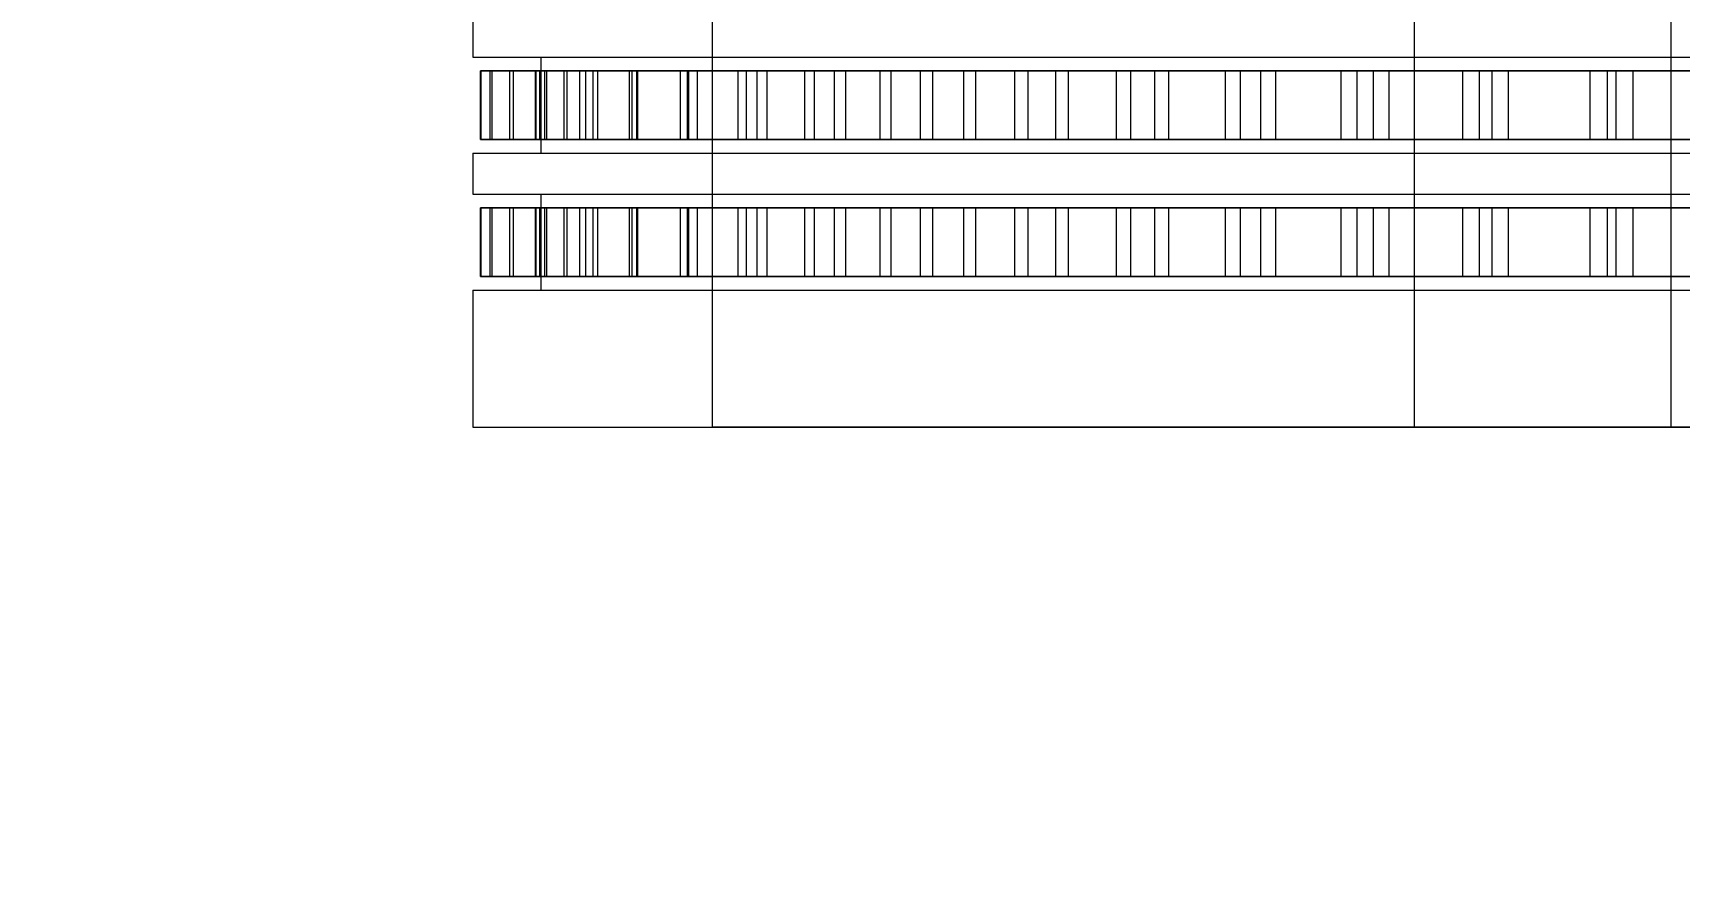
# Model space of a CAD drawing. Header units: millimetres. Extents: x -191664 to 191490, y -197311 to 10263.
# Drawn here: x 400.8 to 641.2, y -111954.2 to -111832.5 of the extents above; entities that cross this region are included whole.
import ezdxf

# ---------------------------------------------------------------- set-up
doc = ezdxf.new("R2010")
doc.units = ezdxf.units.MM
for name, color, linetype, lineweight in [('COTAS_O', 1, 'Continuous', 0), ('DET_briquetadora_superior', 7, 'Continuous', 0), ('R15_COTAS_TRANSPORTE_P', 1, 'Continuous', 0)]:
    doc.layers.add(name, color=color, linetype=linetype, lineweight=lineweight)
doc.dimstyles.new('PLANTA_20', dxfattribs={"dimtxt": 50, "dimasz": 30, "dimexe": 30, "dimexo": 16, "dimgap": 20, "dimtad": 1, "dimtih": 1, "dimtoh": 1, "dimdec": 1, "dimzin": 0, "dimdsep": 46, "dimcen": 0.09, "dimadec": 0, "dimazin": 0, "dimtfac": 1, "dimtdec": 4, "dimtofl": 0, "dimtmove": 0, "dimatfit": 3, "dimfxl": 1, "dimtolj": 1, "dimtzin": 0, "dimarcsym": 0})

# ---------------------------------------------------------------- blocks, each defined once
blk = doc.blocks.new('*D80')
at = {"layer": 'COTAS_O', "color": 0, "lineweight": -2, "transparency": 16777216}
for p, q in [((75, -111726), (75, -112240)), ((2275, -111726), (2275, -112240)), ((105, -112210), (2245, -112210))]:
    blk.add_line(p, q, dxfattribs=at)
at = {"layer": 'COTAS_O', "color": 0, "transparency": 16777216}
for points in [[(105, -112205), (105, -112215), (75, -112210)], [(2245, -112205), (2245, -112215), (2275, -112210)]]:
    blk.add_solid(points, dxfattribs=at)
at = {"layer": 'Defpoints', "color": 0, "transparency": 16777216}
for p in [(75, -111710), (2275, -111710), (2275, -112210)]:
    blk.add_point(p, dxfattribs=at)
blk = doc.blocks.new('*D131')
at = {"layer": 'Defpoints', "color": 0, "transparency": 16777216}
for p in [(1100, -183968.15), (1139.8, -184162.66), (1104.62, -184212), (1304.62, -184212), (1304.62, -184212)]:
    blk.add_point(p, dxfattribs=at)
at = {"layer": 'R15_COTAS_TRANSPORTE_P', "color": 0, "lineweight": -2, "transparency": 16777216}
blk.add_arc((1304.62, -184212), 172.05, 140.0034, 169.9966, dxfattribs=at)
at = {"layer": 'R15_COTAS_TRANSPORTE_P', "color": 0, "transparency": 16777216}
for points in [[(1169.28, -184097.88), (1176.35, -184104.95), (1194.03, -184080.2)], [(1140.17, -184182.55), (1130.2, -184181.68), (1132.57, -184212)]]:
    blk.add_solid(points, dxfattribs=at)
blk = doc.blocks.new('*D132')
at = {"layer": 'Defpoints', "color": 0, "transparency": 16777216}
for p in [(-500, -194490), (-500, -194490), (500, -194490), (203.29, -194656.68), (439.69, -194832.02)]:
    blk.add_point(p, dxfattribs=at)
at = {"layer": 'R15_COTAS_TRANSPORTE_P', "color": 0, "lineweight": -2, "transparency": 16777216}
blk.add_arc((-500, -194490), 722.77, 342.37834, 357.62166, dxfattribs=at)
at = {"layer": 'R15_COTAS_TRANSPORTE_P', "color": 0, "transparency": 16777216}
for points in [[(217.15, -194519.89), (227.15, -194520.1), (222.77, -194490)], [(193.59, -194710.42), (184.12, -194707.19), (179.18, -194737.2)]]:
    blk.add_solid(points, dxfattribs=at)
blk = doc.blocks.new('*D133')
at = {"layer": 'Defpoints', "color": 0, "transparency": 16777216}
for p in [(439.69, -194147.98), (217.89, -194406.09), (-500, -194490), (-500, -194490), (500, -194490)]:
    blk.add_point(p, dxfattribs=at)
at = {"layer": 'R15_COTAS_TRANSPORTE_P', "color": 0, "lineweight": -2, "transparency": 16777216}
blk.add_arc((-500, -194490), 722.77, 2.37834, 17.62166, dxfattribs=at)
at = {"layer": 'R15_COTAS_TRANSPORTE_P', "color": 0, "transparency": 16777216}
for points in [[(184.12, -194272.81), (193.59, -194269.58), (179.18, -194242.8)], [(227.15, -194459.9), (217.15, -194460.11), (222.77, -194490)]]:
    blk.add_solid(points, dxfattribs=at)

msp = doc.modelspace()

# ---------------------------------------------------------------- linework, layer by layer
at = {"layer": 'DET_briquetadora_superior', "color": 9, "true_color": 0xb9c3c2}
for p, q in [((500, -111890), (500, -111740)), ((602.5, -111890), (602.5, -111740)), ((640, -111890), (640, -111740)), ((465, -111830), (465, -111836)), ((465, -111836), (465.64, -111836)), ((465.64, -111836), (467.55, -111836)), ((467.55, -111836), (470.72, -111836)), ((470.72, -111836), (475.14, -111836)), ((475, -111836), (475.64, -111836)), ((475, -111850), (475, -111836)), ((475.14, -111836), (480.79, -111836)), ((475.64, -111836), (477.57, -111836)), ((477.57, -111836), (480.76, -111836)), ((480.76, -111836), (485.22, -111836)), ((480.79, -111836), (487.66, -111836)), ((485.22, -111836), (490.92, -111836)), ((487.66, -111836), (495.7, -111836)), ((490.92, -111836), (497.84, -111836)), ((495.7, -111836), (504.89, -111836)), ((497.84, -111836), (505.94, -111836)), ((504.89, -111836), (515.19, -111836)), ((505.94, -111836), (515.19, -111836)), ((515.19, -111836), (525.56, -111836)), ((515.19, -111836), (526.56, -111836)), ((525.56, -111836), (536.99, -111836)), ((526.56, -111836), (538.95, -111836)), ((536.99, -111836), (549.45, -111836)), ((538.95, -111836), (552.31, -111836)), ((549.45, -111836), (562.87, -111836)), ((552.31, -111836), (566.59, -111836)), ((562.87, -111836), (577.2, -111836)), ((566.59, -111836), (581.72, -111836)), ((577.2, -111836), (592.37, -111836)), ((581.72, -111836), (597.64, -111836)), ((592.37, -111836), (608.33, -111836)), ((597.64, -111836), (614.3, -111836)), ((608.33, -111836), (625, -111836)), ((614.3, -111836), (631.61, -111836)), ((625, -111836), (642.31, -111836)), ((631.61, -111836), (649.52, -111836)), ((465, -111850), (465.64, -111850)), ((465, -111850), (465, -111856)), ((465.64, -111850), (467.55, -111850)), ((467.55, -111850), (470.72, -111850)), ((470.72, -111850), (475.14, -111850)), ((475, -111850), (475.64, -111850)), ((475.14, -111850), (480.79, -111850)), ((475.64, -111850), (477.57, -111850)), ((477.57, -111850), (480.76, -111850)), ((480.76, -111850), (485.22, -111850)), ((480.79, -111850), (487.66, -111850)), ((485.22, -111850), (490.92, -111850)), ((487.66, -111850), (495.7, -111850)), ((490.92, -111850), (497.84, -111850)), ((495.7, -111850), (504.89, -111850)), ((497.84, -111850), (505.94, -111850)), ((504.89, -111850), (515.19, -111850)), ((505.94, -111850), (515.19, -111850)), ((515.19, -111850), (525.56, -111850)), ((515.19, -111850), (526.56, -111850)), ((525.56, -111850), (536.99, -111850)), ((526.56, -111850), (538.95, -111850)), ((536.99, -111850), (549.45, -111850)), ((538.95, -111850), (552.31, -111850)), ((549.45, -111850), (562.87, -111850)), ((552.31, -111850), (566.59, -111850)), ((562.87, -111850), (577.2, -111850)), ((566.59, -111850), (581.72, -111850)), ((577.2, -111850), (592.37, -111850)), ((581.72, -111850), (597.64, -111850)), ((592.37, -111850), (608.33, -111850)), ((597.64, -111850), (614.3, -111850)), ((608.33, -111850), (625, -111850)), ((614.3, -111850), (631.61, -111850)), ((625, -111850), (642.31, -111850)), ((631.61, -111850), (649.52, -111850)), ((465, -111856), (465.64, -111856)), ((465.64, -111856), (467.55, -111856)), ((467.55, -111856), (470.72, -111856)), ((470.72, -111856), (475.14, -111856)), ((475, -111856), (475.64, -111856)), ((475, -111870), (475, -111856)), ((475.14, -111856), (480.79, -111856)), ((475.64, -111856), (477.57, -111856)), ((477.57, -111856), (480.76, -111856)), ((480.76, -111856), (485.22, -111856)), ((480.79, -111856), (487.66, -111856)), ((485.22, -111856), (490.92, -111856)), ((487.66, -111856), (495.7, -111856)), ((490.92, -111856), (497.84, -111856)), ((495.7, -111856), (504.89, -111856)), ((497.84, -111856), (505.94, -111856)), ((504.89, -111856), (515.19, -111856)), ((505.94, -111856), (515.19, -111856)), ((515.19, -111856), (525.56, -111856)), ((515.19, -111856), (526.56, -111856)), ((525.56, -111856), (536.99, -111856)), ((526.56, -111856), (538.95, -111856)), ((536.99, -111856), (549.45, -111856)), ((538.95, -111856), (552.31, -111856)), ((549.45, -111856), (562.87, -111856)), ((552.31, -111856), (566.59, -111856)), ((562.87, -111856), (577.2, -111856)), ((566.59, -111856), (581.72, -111856)), ((577.2, -111856), (592.37, -111856)), ((581.72, -111856), (597.64, -111856)), ((592.37, -111856), (608.33, -111856)), ((597.64, -111856), (614.3, -111856)), ((608.33, -111856), (625, -111856)), ((614.3, -111856), (631.61, -111856)), ((625, -111856), (642.31, -111856)), ((631.61, -111856), (649.52, -111856)), ((465, -111870), (465.64, -111870)), ((465, -111870), (465, -111890)), ((465.64, -111870), (467.55, -111870)), ((467.55, -111870), (470.72, -111870)), ((470.72, -111870), (475.14, -111870)), ((475, -111870), (475.64, -111870)), ((475.14, -111870), (480.79, -111870)), ((475.64, -111870), (477.57, -111870)), ((477.57, -111870), (480.76, -111870)), ((480.76, -111870), (485.22, -111870)), ((480.79, -111870), (487.66, -111870)), ((485.22, -111870), (490.92, -111870)), ((487.66, -111870), (495.7, -111870)), ((490.92, -111870), (497.84, -111870)), ((495.7, -111870), (504.89, -111870)), ((497.84, -111870), (505.94, -111870)), ((504.89, -111870), (515.19, -111870)), ((505.94, -111870), (515.19, -111870)), ((515.19, -111870), (525.56, -111870)), ((515.19, -111870), (526.56, -111870)), ((525.56, -111870), (536.99, -111870)), ((526.56, -111870), (538.95, -111870)), ((536.99, -111870), (549.45, -111870)), ((538.95, -111870), (552.31, -111870)), ((549.45, -111870), (562.87, -111870)), ((552.31, -111870), (566.59, -111870)), ((562.87, -111870), (577.2, -111870)), ((566.59, -111870), (581.72, -111870)), ((577.2, -111870), (592.37, -111870)), ((581.72, -111870), (597.64, -111870)), ((592.37, -111870), (608.33, -111870)), ((597.64, -111870), (614.3, -111870)), ((608.33, -111870), (625, -111870)), ((614.3, -111870), (631.61, -111870)), ((625, -111870), (642.31, -111870)), ((631.61, -111870), (649.52, -111870)), ((465, -111890), (465.64, -111890)), ((465.64, -111890), (467.55, -111890)), ((467.55, -111890), (470.72, -111890)), ((470.72, -111890), (475.14, -111890)), ((475.14, -111890), (480.79, -111890)), ((480.79, -111890), (487.66, -111890)), ((487.66, -111890), (495.7, -111890)), ((495.7, -111890), (504.89, -111890)), ((502.84, -111890), (500, -111890)), ((511.11, -111890), (502.84, -111890)), ((504.89, -111890), (515.19, -111890)), ((524.16, -111890), (511.11, -111890)), ((515.19, -111890), (526.56, -111890)), ((540.92, -111890), (524.16, -111890)), ((526.56, -111890), (538.95, -111890)), ((538.95, -111890), (552.31, -111890)), ((560.04, -111890), (540.92, -111890)), ((552.31, -111890), (566.59, -111890)), ((579.96, -111890), (560.04, -111890)), ((566.59, -111890), (581.72, -111890)), ((599.08, -111890), (579.96, -111890)), ((581.72, -111890), (597.64, -111890)), ((597.64, -111890), (614.3, -111890)), ((615.84, -111890), (599.08, -111890)), ((605.34, -111890), (602.5, -111890)), ((613.61, -111890), (605.34, -111890)), ((626.66, -111890), (613.61, -111890)), ((614.3, -111890), (631.61, -111890)), ((628.89, -111890), (615.84, -111890)), ((643.42, -111890), (626.66, -111890)), ((637.16, -111890), (628.89, -111890)), ((631.61, -111890), (649.52, -111890)), ((640, -111890), (637.16, -111890))]:
    msp.add_line(p, q, dxfattribs=at)
at = {"layer": 'DET_briquetadora_superior', "color": 117, "true_color": 0x376c5b}
for p, q in [((466.14, -111838), (466.24, -111838)), ((467.54, -111838), (466.14, -111838)), ((466.14, -111848), (466.14, -111838)), ((466.24, -111838), (467.84, -111838)), ((466.24, -111848), (466.24, -111838)), ((470.43, -111838), (467.54, -111838)), ((467.54, -111848), (467.54, -111838)), ((467.84, -111838), (470.93, -111838)), ((467.84, -111848), (467.84, -111838)), ((474.8, -111838), (470.43, -111838)), ((470.43, -111848), (470.43, -111838)), ((470.93, -111838), (475.5, -111838)), ((470.93, -111848), (470.93, -111838)), ((475.5, -111838), (474.14, -111838)), ((474.14, -111838), (474.24, -111838)), ((474.14, -111848), (474.14, -111838)), ((474.24, -111838), (475.79, -111838)), ((474.24, -111848), (474.24, -111838)), ((480.63, -111838), (474.8, -111838)), ((474.8, -111848), (474.8, -111838)), ((475.5, -111838), (481.52, -111838)), ((478.32, -111838), (475.5, -111838)), ((475.5, -111848), (475.5, -111838)), ((475.79, -111838), (478.8, -111838)), ((475.79, -111848), (475.79, -111838)), ((482.57, -111838), (478.32, -111838)), ((478.32, -111848), (478.32, -111838)), ((478.8, -111838), (483.25, -111838)), ((478.8, -111848), (478.8, -111838)), ((487.89, -111838), (480.63, -111838)), ((480.63, -111848), (480.63, -111838)), ((481.52, -111838), (488.97, -111838)), ((481.52, -111848), (481.52, -111838)), ((488.25, -111838), (482.57, -111838)), ((482.57, -111848), (482.57, -111838)), ((483.25, -111838), (489.12, -111838)), ((483.25, -111848), (483.25, -111838)), ((496.54, -111838), (487.89, -111838)), ((487.89, -111848), (487.89, -111838)), ((495.32, -111838), (488.25, -111838)), ((488.25, -111848), (488.25, -111838)), ((488.97, -111838), (497.8, -111838)), ((488.97, -111848), (488.97, -111838)), ((489.12, -111838), (496.37, -111838)), ((489.12, -111848), (489.12, -111838)), ((503.75, -111838), (495.32, -111838)), ((495.32, -111848), (495.32, -111838)), ((496.37, -111838), (504.98, -111838)), ((496.37, -111848), (496.37, -111838)), ((506.54, -111838), (496.54, -111838)), ((496.54, -111848), (496.54, -111838)), ((497.8, -111838), (507.98, -111838)), ((497.8, -111848), (497.8, -111838)), ((513.49, -111838), (503.75, -111838)), ((503.75, -111848), (503.75, -111838)), ((504.98, -111838), (514.9, -111838)), ((504.98, -111848), (504.98, -111838)), ((517.84, -111838), (506.54, -111838)), ((506.54, -111848), (506.54, -111838)), ((507.98, -111838), (519.46, -111838)), ((507.98, -111848), (507.98, -111838)), ((524.5, -111838), (513.49, -111838)), ((513.49, -111848), (513.49, -111838)), ((514.9, -111838), (526.08, -111838)), ((514.9, -111848), (514.9, -111838)), ((530.4, -111838), (517.84, -111838)), ((517.84, -111848), (517.84, -111838)), ((519.46, -111838), (532.18, -111838)), ((519.46, -111848), (519.46, -111838)), ((536.73, -111838), (524.5, -111838)), ((524.5, -111848), (524.5, -111838)), ((526.08, -111838), (538.47, -111838)), ((526.08, -111848), (526.08, -111838)), ((544.14, -111838), (530.4, -111838)), ((530.4, -111848), (530.4, -111838)), ((532.18, -111838), (546.08, -111838)), ((532.18, -111848), (532.18, -111838)), ((550.12, -111838), (536.73, -111838)), ((536.73, -111848), (536.73, -111838)), ((538.47, -111838), (552, -111838)), ((538.47, -111848), (538.47, -111838)), ((559, -111838), (544.14, -111838)), ((544.14, -111848), (544.14, -111838)), ((546.08, -111838), (561.08, -111838)), ((546.08, -111848), (546.08, -111838)), ((564.6, -111838), (550.12, -111838)), ((550.12, -111848), (550.12, -111838)), ((552, -111838), (566.62, -111838)), ((552, -111848), (552, -111838)), ((574.92, -111838), (559, -111838)), ((559, -111848), (559, -111838)), ((561.08, -111838), (577.13, -111838)), ((561.08, -111848), (561.08, -111838)), ((580.1, -111838), (564.6, -111838)), ((564.6, -111848), (564.6, -111838)), ((566.62, -111838), (582.25, -111838)), ((566.62, -111848), (566.62, -111838)), ((591.8, -111838), (574.92, -111838)), ((574.92, -111848), (574.92, -111838)), ((577.13, -111838), (594.14, -111838)), ((577.13, -111848), (577.13, -111838)), ((596.54, -111838), (580.1, -111838)), ((580.1, -111848), (580.1, -111838)), ((582.25, -111838), (598.82, -111838)), ((582.25, -111848), (582.25, -111838)), ((609.57, -111838), (591.8, -111838)), ((591.8, -111848), (591.8, -111838)), ((594.14, -111838), (612.03, -111838)), ((594.14, -111848), (594.14, -111838)), ((613.85, -111838), (596.54, -111838)), ((596.54, -111848), (596.54, -111838)), ((598.82, -111838), (616.24, -111838)), ((598.82, -111848), (598.82, -111838)), ((628.15, -111838), (609.57, -111838)), ((609.57, -111848), (609.57, -111838)), ((612.03, -111838), (630.7, -111838)), ((612.03, -111848), (612.03, -111838)), ((631.95, -111838), (613.85, -111838)), ((613.85, -111848), (613.85, -111838)), ((616.24, -111838), (634.44, -111838)), ((616.24, -111848), (616.24, -111838)), ((647.44, -111838), (628.15, -111838)), ((628.15, -111848), (628.15, -111838)), ((630.7, -111838), (650.08, -111838)), ((630.7, -111848), (630.7, -111838)), ((650.74, -111838), (631.95, -111838)), ((631.95, -111848), (631.95, -111838)), ((634.44, -111838), (653.31, -111838)), ((634.44, -111848), (634.44, -111838)), ((467.54, -111848), (466.14, -111848)), ((466.14, -111848), (466.24, -111848)), ((466.24, -111848), (467.84, -111848)), ((470.43, -111848), (467.54, -111848)), ((467.84, -111848), (470.93, -111848)), ((474.8, -111848), (470.43, -111848)), ((470.93, -111848), (475.5, -111848)), ((474.14, -111848), (474.24, -111848)), ((475.5, -111848), (474.14, -111848)), ((474.24, -111848), (475.79, -111848)), ((480.63, -111848), (474.8, -111848)), ((475.5, -111848), (481.52, -111848)), ((478.32, -111848), (475.5, -111848)), ((475.79, -111848), (478.8, -111848)), ((482.57, -111848), (478.32, -111848)), ((478.8, -111848), (483.25, -111848)), ((487.89, -111848), (480.63, -111848)), ((481.52, -111848), (488.97, -111848)), ((488.25, -111848), (482.57, -111848)), ((483.25, -111848), (489.12, -111848)), ((496.54, -111848), (487.89, -111848)), ((495.32, -111848), (488.25, -111848)), ((488.97, -111848), (497.8, -111848)), ((489.12, -111848), (496.37, -111848)), ((503.75, -111848), (495.32, -111848)), ((496.37, -111848), (504.98, -111848)), ((506.54, -111848), (496.54, -111848)), ((497.8, -111848), (507.98, -111848)), ((513.49, -111848), (503.75, -111848)), ((504.98, -111848), (514.9, -111848)), ((517.84, -111848), (506.54, -111848)), ((507.98, -111848), (519.46, -111848)), ((524.5, -111848), (513.49, -111848)), ((514.9, -111848), (526.08, -111848)), ((530.4, -111848), (517.84, -111848)), ((519.46, -111848), (532.18, -111848)), ((536.73, -111848), (524.5, -111848)), ((526.08, -111848), (538.47, -111848)), ((544.14, -111848), (530.4, -111848)), ((532.18, -111848), (546.08, -111848)), ((550.12, -111848), (536.73, -111848)), ((538.47, -111848), (552, -111848)), ((559, -111848), (544.14, -111848)), ((546.08, -111848), (561.08, -111848)), ((564.6, -111848), (550.12, -111848)), ((552, -111848), (566.62, -111848)), ((574.92, -111848), (559, -111848)), ((561.08, -111848), (577.13, -111848)), ((580.1, -111848), (564.6, -111848)), ((566.62, -111848), (582.25, -111848)), ((591.8, -111848), (574.92, -111848)), ((577.13, -111848), (594.14, -111848)), ((596.54, -111848), (580.1, -111848)), ((582.25, -111848), (598.82, -111848)), ((609.57, -111848), (591.8, -111848)), ((594.14, -111848), (612.03, -111848)), ((613.85, -111848), (596.54, -111848)), ((598.82, -111848), (616.24, -111848)), ((628.15, -111848), (609.57, -111848)), ((612.03, -111848), (630.7, -111848)), ((631.95, -111848), (613.85, -111848)), ((616.24, -111848), (634.44, -111848)), ((647.44, -111848), (628.15, -111848)), ((630.7, -111848), (650.08, -111848)), ((650.74, -111848), (631.95, -111848)), ((634.44, -111848), (653.31, -111848)), ((466.14, -111858), (466.24, -111858)), ((467.54, -111858), (466.14, -111858)), ((466.14, -111868), (466.14, -111858)), ((466.24, -111858), (467.84, -111858)), ((466.24, -111868), (466.24, -111858)), ((470.43, -111858), (467.54, -111858)), ((467.54, -111868), (467.54, -111858)), ((467.84, -111858), (470.93, -111858)), ((467.84, -111868), (467.84, -111858)), ((474.8, -111858), (470.43, -111858)), ((470.43, -111868), (470.43, -111858)), ((470.93, -111858), (475.5, -111858)), ((470.93, -111868), (470.93, -111858)), ((475.5, -111858), (474.14, -111858)), ((474.14, -111858), (474.24, -111858)), ((474.14, -111868), (474.14, -111858)), ((474.24, -111858), (475.79, -111858)), ((474.24, -111868), (474.24, -111858)), ((480.63, -111858), (474.8, -111858)), ((474.8, -111868), (474.8, -111858)), ((475.5, -111858), (481.52, -111858)), ((478.32, -111858), (475.5, -111858)), ((475.5, -111868), (475.5, -111858)), ((475.79, -111858), (478.8, -111858)), ((475.79, -111868), (475.79, -111858)), ((482.57, -111858), (478.32, -111858)), ((478.32, -111868), (478.32, -111858)), ((478.8, -111858), (483.25, -111858)), ((478.8, -111868), (478.8, -111858)), ((487.89, -111858), (480.63, -111858)), ((480.63, -111868), (480.63, -111858)), ((481.52, -111858), (488.97, -111858)), ((481.52, -111868), (481.52, -111858)), ((488.25, -111858), (482.57, -111858)), ((482.57, -111868), (482.57, -111858)), ((483.25, -111858), (489.12, -111858)), ((483.25, -111868), (483.25, -111858)), ((496.54, -111858), (487.89, -111858)), ((487.89, -111868), (487.89, -111858)), ((495.32, -111858), (488.25, -111858)), ((488.25, -111868), (488.25, -111858)), ((488.97, -111858), (497.8, -111858)), ((488.97, -111868), (488.97, -111858)), ((489.12, -111858), (496.37, -111858)), ((489.12, -111868), (489.12, -111858)), ((503.75, -111858), (495.32, -111858)), ((495.32, -111868), (495.32, -111858)), ((496.37, -111858), (504.98, -111858)), ((496.37, -111868), (496.37, -111858)), ((506.54, -111858), (496.54, -111858)), ((496.54, -111868), (496.54, -111858)), ((497.8, -111858), (507.98, -111858)), ((497.8, -111868), (497.8, -111858)), ((513.49, -111858), (503.75, -111858)), ((503.75, -111868), (503.75, -111858)), ((504.98, -111858), (514.9, -111858)), ((504.98, -111868), (504.98, -111858)), ((517.84, -111858), (506.54, -111858)), ((506.54, -111868), (506.54, -111858)), ((507.98, -111858), (519.46, -111858)), ((507.98, -111868), (507.98, -111858)), ((524.5, -111858), (513.49, -111858)), ((513.49, -111868), (513.49, -111858)), ((514.9, -111858), (526.08, -111858)), ((514.9, -111868), (514.9, -111858)), ((530.4, -111858), (517.84, -111858)), ((517.84, -111868), (517.84, -111858)), ((519.46, -111858), (532.18, -111858)), ((519.46, -111868), (519.46, -111858)), ((536.73, -111858), (524.5, -111858)), ((524.5, -111868), (524.5, -111858)), ((526.08, -111858), (538.47, -111858)), ((526.08, -111868), (526.08, -111858)), ((544.14, -111858), (530.4, -111858)), ((530.4, -111868), (530.4, -111858)), ((532.18, -111858), (546.08, -111858)), ((532.18, -111868), (532.18, -111858)), ((550.12, -111858), (536.73, -111858)), ((536.73, -111868), (536.73, -111858)), ((538.47, -111858), (552, -111858)), ((538.47, -111868), (538.47, -111858)), ((559, -111858), (544.14, -111858)), ((544.14, -111868), (544.14, -111858)), ((546.08, -111858), (561.08, -111858)), ((546.08, -111868), (546.08, -111858)), ((564.6, -111858), (550.12, -111858)), ((550.12, -111868), (550.12, -111858)), ((552, -111858), (566.62, -111858)), ((552, -111868), (552, -111858)), ((574.92, -111858), (559, -111858)), ((559, -111868), (559, -111858)), ((561.08, -111858), (577.13, -111858)), ((561.08, -111868), (561.08, -111858)), ((580.1, -111858), (564.6, -111858)), ((564.6, -111868), (564.6, -111858)), ((566.62, -111858), (582.25, -111858)), ((566.62, -111868), (566.62, -111858)), ((591.8, -111858), (574.92, -111858)), ((574.92, -111868), (574.92, -111858)), ((577.13, -111858), (594.14, -111858)), ((577.13, -111868), (577.13, -111858)), ((596.54, -111858), (580.1, -111858)), ((580.1, -111868), (580.1, -111858)), ((582.25, -111858), (598.82, -111858)), ((582.25, -111868), (582.25, -111858)), ((609.57, -111858), (591.8, -111858)), ((591.8, -111868), (591.8, -111858)), ((594.14, -111858), (612.03, -111858)), ((594.14, -111868), (594.14, -111858)), ((613.85, -111858), (596.54, -111858)), ((596.54, -111868), (596.54, -111858)), ((598.82, -111858), (616.24, -111858)), ((598.82, -111868), (598.82, -111858)), ((628.15, -111858), (609.57, -111858)), ((609.57, -111868), (609.57, -111858)), ((612.03, -111858), (630.7, -111858)), ((612.03, -111868), (612.03, -111858)), ((631.95, -111858), (613.85, -111858)), ((613.85, -111868), (613.85, -111858)), ((616.24, -111858), (634.44, -111858)), ((616.24, -111868), (616.24, -111858)), ((647.44, -111858), (628.15, -111858)), ((628.15, -111868), (628.15, -111858)), ((630.7, -111858), (650.08, -111858)), ((630.7, -111868), (630.7, -111858)), ((650.74, -111858), (631.95, -111858)), ((631.95, -111868), (631.95, -111858)), ((634.44, -111858), (653.31, -111858)), ((634.44, -111868), (634.44, -111858)), ((467.54, -111868), (466.14, -111868)), ((466.14, -111868), (466.24, -111868)), ((466.24, -111868), (467.84, -111868)), ((470.43, -111868), (467.54, -111868)), ((467.84, -111868), (470.93, -111868)), ((474.8, -111868), (470.43, -111868)), ((470.93, -111868), (475.5, -111868)), ((474.14, -111868), (474.24, -111868)), ((475.5, -111868), (474.14, -111868)), ((474.24, -111868), (475.79, -111868)), ((480.63, -111868), (474.8, -111868)), ((475.5, -111868), (481.52, -111868)), ((478.32, -111868), (475.5, -111868)), ((475.79, -111868), (478.8, -111868)), ((482.57, -111868), (478.32, -111868)), ((478.8, -111868), (483.25, -111868)), ((487.89, -111868), (480.63, -111868)), ((481.52, -111868), (488.97, -111868)), ((488.25, -111868), (482.57, -111868)), ((483.25, -111868), (489.12, -111868)), ((496.54, -111868), (487.89, -111868)), ((495.32, -111868), (488.25, -111868)), ((488.97, -111868), (497.8, -111868)), ((489.12, -111868), (496.37, -111868)), ((503.75, -111868), (495.32, -111868)), ((496.37, -111868), (504.98, -111868)), ((506.54, -111868), (496.54, -111868)), ((497.8, -111868), (507.98, -111868)), ((513.49, -111868), (503.75, -111868)), ((504.98, -111868), (514.9, -111868)), ((517.84, -111868), (506.54, -111868)), ((507.98, -111868), (519.46, -111868)), ((524.5, -111868), (513.49, -111868)), ((514.9, -111868), (526.08, -111868)), ((530.4, -111868), (517.84, -111868)), ((519.46, -111868), (532.18, -111868)), ((536.73, -111868), (524.5, -111868)), ((526.08, -111868), (538.47, -111868)), ((544.14, -111868), (530.4, -111868)), ((532.18, -111868), (546.08, -111868)), ((550.12, -111868), (536.73, -111868)), ((538.47, -111868), (552, -111868)), ((559, -111868), (544.14, -111868)), ((546.08, -111868), (561.08, -111868)), ((564.6, -111868), (550.12, -111868)), ((552, -111868), (566.62, -111868)), ((574.92, -111868), (559, -111868)), ((561.08, -111868), (577.13, -111868)), ((580.1, -111868), (564.6, -111868)), ((566.62, -111868), (582.25, -111868)), ((591.8, -111868), (574.92, -111868)), ((577.13, -111868), (594.14, -111868)), ((596.54, -111868), (580.1, -111868)), ((582.25, -111868), (598.82, -111868)), ((609.57, -111868), (591.8, -111868)), ((594.14, -111868), (612.03, -111868)), ((613.85, -111868), (596.54, -111868)), ((598.82, -111868), (616.24, -111868)), ((628.15, -111868), (609.57, -111868)), ((612.03, -111868), (630.7, -111868)), ((631.95, -111868), (613.85, -111868)), ((616.24, -111868), (634.44, -111868)), ((647.44, -111868), (628.15, -111868)), ((630.7, -111868), (650.08, -111868)), ((650.74, -111868), (631.95, -111868)), ((634.44, -111868), (653.31, -111868))]:
    msp.add_line(p, q, dxfattribs=at)

# ---------------------------------------------------------------- dimensions: what is measured, and where the dimension line sits
at = {"layer": 'COTAS_O'}
dim = msp.add_aligned_dim(p1=(75, -111710), p2=(2275, -111710), distance=-500, text='<> O', dimstyle='PLANTA_20', dxfattribs=at)
dim.commit()
dim.dimension.update_dxf_attribs({"geometry": '*D80', "text_midpoint": (1175, -112210)})
at = {"layer": 'R15_COTAS_TRANSPORTE_P'}
for base, line1, line2, picture, middle in [((217.89, -194406.09), ((-500, -194490), (500, -194490)), ((-500, -194490), (439.69, -194147.98)), '*D133', (191490.46, -33543.69)), ((203.29, -194656.68), ((-500, -194490), (500, -194490)), ((-500, -194490), (439.69, -194832.02)), '*D132', (-191664.11, -34001.98)), ((1139.8, -184162.66), ((1304.62, -184212), (1104.62, -184212)), ((1304.62, -184212), (1100, -183968.15)), '*D131', (-166426.35, -78863.51))]:
    dim = msp.add_angular_dim_2l(base=base, line1=line1, line2=line2, dimstyle='PLANTA_20', dxfattribs=at)
    dim.commit()
    dim.dimension.update_dxf_attribs({"geometry": picture, "text_midpoint": middle})

doc.saveas('drawing.dxf')
